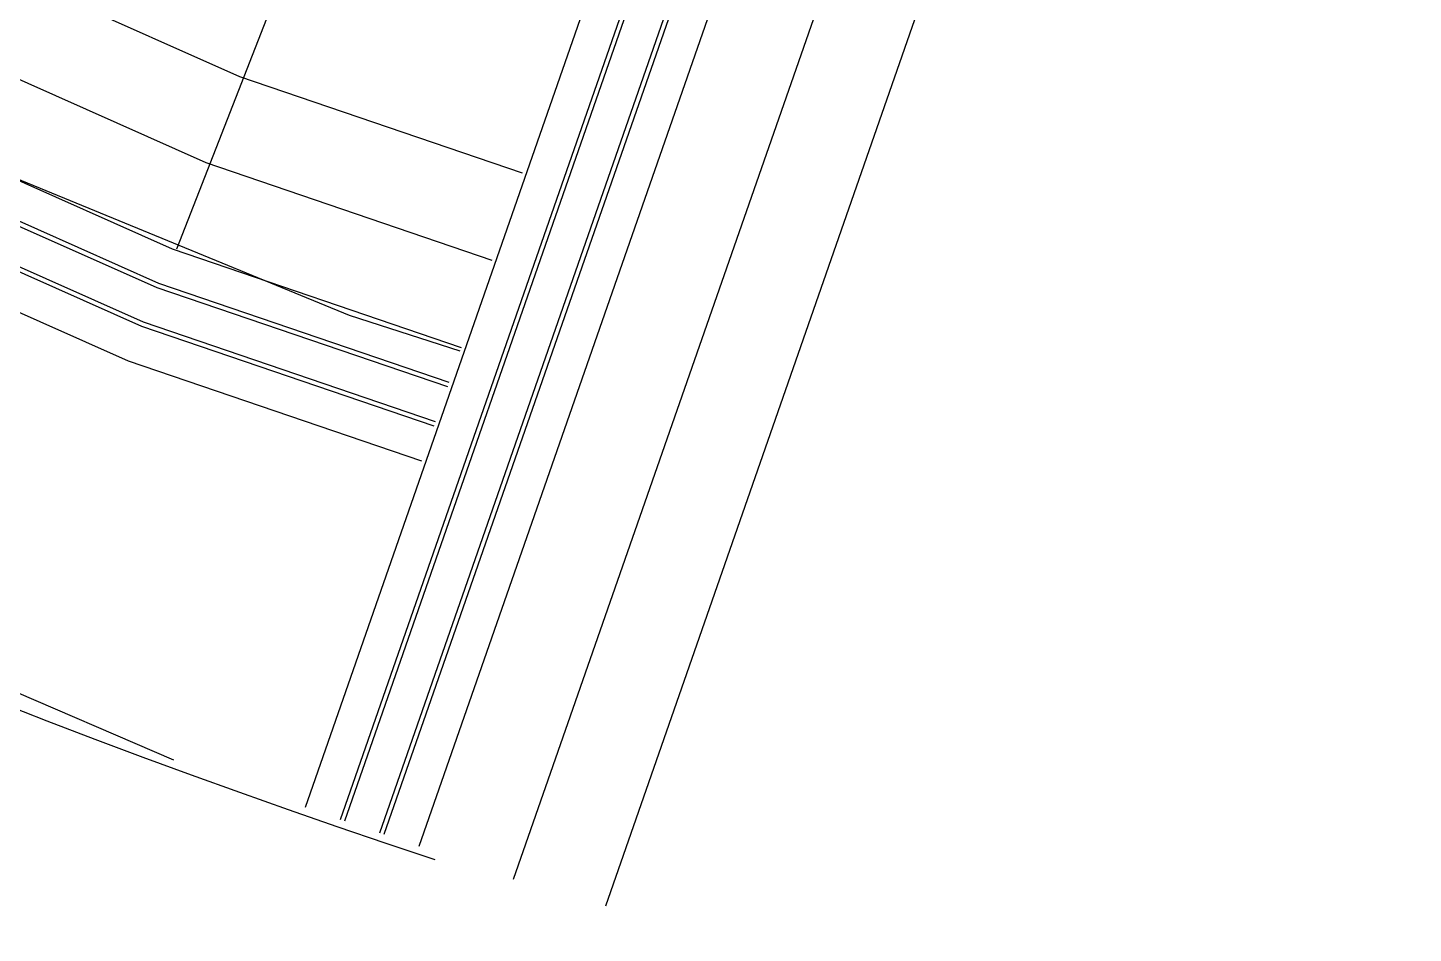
# Model space of a CAD drawing. Header units: metres. Extents: x -6536.4 to -6472.4, y -4878.1 to -4801.3.
# Drawn here: x -6523.187 to -6522.438, y -4832.056 to -4831.566 of the extents above; entities that cross this region are included whole.
import ezdxf
from ezdxf.xclip import XClip

# ---------------------------------------------------------------- set-up
doc = ezdxf.new("R2010")
doc.units = ezdxf.units.M
doc.header["$XCLIPFRAME"] = 2
doc.layers.add('A-MURS RIDEAUUX', color=150, linetype='Continuous', lineweight=25)

# ---------------------------------------------------------------- blocks, each defined once
blk = doc.blocks.new('A$C6E374D36 (2)')
at = {"color": 0, "linetype": 'ByBlock', "lineweight": -2, "ltscale": 10}
for p, q in [((2.039832572863816, 3.527631168904918, 0.02212012055770174), (0.3608841149371074, 2.878684271512611, 0.02212012055770174)), ((2.129013264431705, 3.323395740110755, 0.02212012055770174), (0.511805285284936, 2.533055084326406, 0.02212012055770174))]:
    blk.add_line(p, q, dxfattribs=at)
at = {"color": 0, "linetype": 'ByBlock', "lineweight": -2}
for radius in [4.464999999999999, 4.445, 4.442499999999999, 4.4225, 4.419999999999999, 4.4, 4.35, 4.3]:
    blk.add_arc((4.464980345421282, 4.464998909577844, 0.02212012055770174), radius, 102.789583949223, 72.29784460361603, dxfattribs=at)
at = {"color": 0, "linetype": 'ByBlock', "lineweight": -2, "ltscale": 10}
blk.add_arc((4.464980345421282, 4.464998909577844, 0.02212012055770174), 4.399999999999966, 147.0027269736985, 72.29784460361603, dxfattribs=at)

msp = doc.modelspace()

# ---------------------------------------------------------------- linework, layer by layer
for p, q in [((-6523.037210574402, -4831.987606652057, 17230.23347183991), (-6522.33767562329, -4829.982531576049, 17230.23347183991)), ((-6523.018312976108, -4831.994155128887, 17230.23347183991), (-6522.325354309852, -4830.007929639781, 17230.23347183991)), ((-6523.015948786353, -4831.99496798464, 17230.23347183991), (-6522.322986996059, -4830.008733541122, 17230.23347183991)), ((-6522.997019331773, -4832.00142520345, 17230.23347183991), (-6522.311432215188, -4830.036328766579, 17230.23347183991)), ((-6522.994651150033, -4832.002226654803, 17230.23347183991), (-6522.309057761942, -4830.037112241936, 17230.23347183991)), ((-6522.975689868102, -4832.008592595395, 17230.23347183991), (-6522.297447535942, -4830.064548493603, 17230.23347183991)), ((-6522.924646080054, -4832.026400863127, 17230.23347183991), (-6522.263614252276, -4830.131687181964, 17230.23347183991)), ((-6522.87485185117, -4832.040936946508, 17230.23347183991), (-6522.230271786915, -4830.193378909164, 17230.23347183991))]:
    msp.add_line(p, q)
at = {"layer": 'A-MURS RIDEAUUX', "color": 4}
for radius in [4.905744373558747, 4.885744373558747]:
    msp.add_arc((-6521.503366956872, -4827.591781424767, 34458.2597428291), radius, 359.4370374441911, 251.6910795383014, dxfattribs=at)
at = {"layer": 'A-MURS RIDEAUUX'}
msp.add_arc((-6521.503366956872, -4827.591781424767, 34458.2597428291), 4.659990832682963, 359.4370374441911, 251.6910795383014, dxfattribs=at)

# ---------------------------------------------------------------- block references
ref = msp.add_blockref('A$C6E374D36 (2)', (-6525.589881825514, -4832.402665939976, 17230.21135171935), dxfattribs=dict(xscale=-1, rotation=274.67423366928))
XClip(ref).set_block_clipping_path([(0.23686654876655666, 2.5091323973574617), (0.47020426437393326, 2.0686048268271406), (1.4854240121385374, 0.8849210737907924), (3.0299900811496627, 0.034877491860243026), (4.6316409245609975, -0.1876839957676566), (5.548899281911872, -0.062102166361000855), (6.63815185290332, 0.3491695127204366), (7.83224262105341, 1.253023418956218), (8.716790332096934, 2.5750877714717717), (9.085418560935068, 3.9183560174633385), (9.04524967945963, 5.282651219430591), (8.556602199471854, 6.6806236003812955), (7.581970427181659, 7.9205315909839555), (6.313444417215578, 8.736689561906132), (4.765859181803535, 9.110773837717716), (4.297408115582584, 9.117802716632468), (4.4957136704642835, 6.9964203305225965), (4.002940097615465, 6.954702486093083), (3.4293671776094925, 6.776544891828053), (2.8192475009818736, 6.391463968539028), (2.192679545453757, 5.593996017359132), (1.930571148071067, 4.518960309802424), (2.0766668991709594, 3.6154964814631967), (2.1472200353473454, 3.438677324436867), (0.37803975571569026, 2.651991493062269)])

doc.saveas('drawing.dxf')
